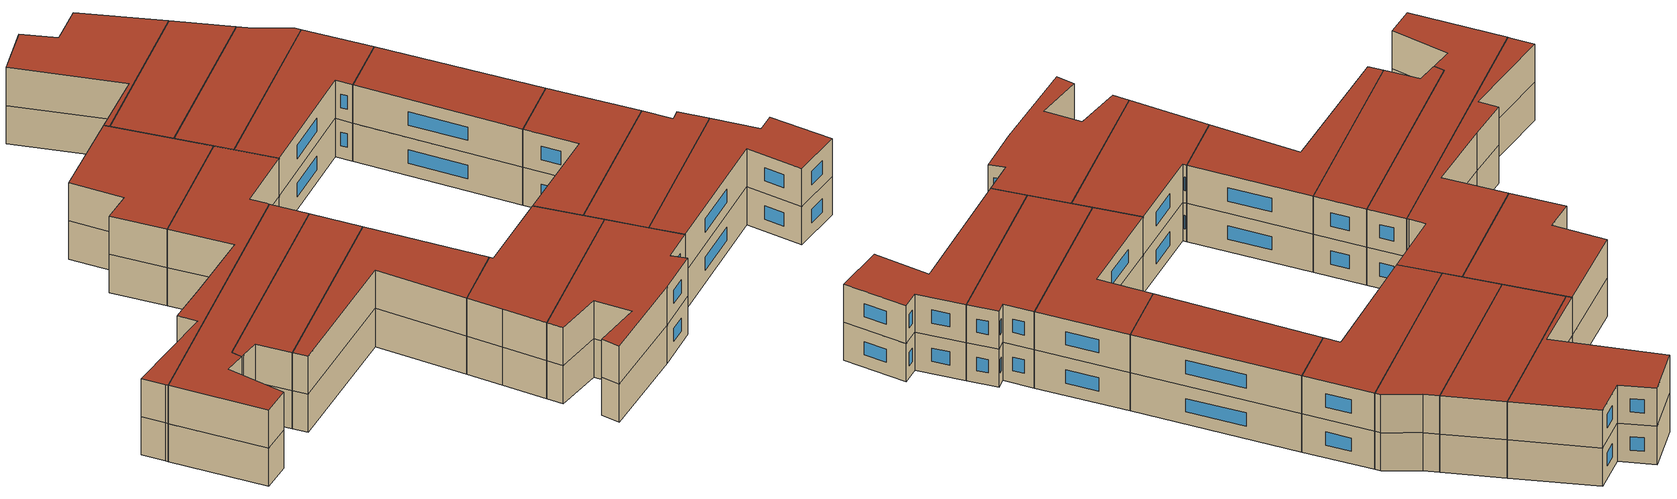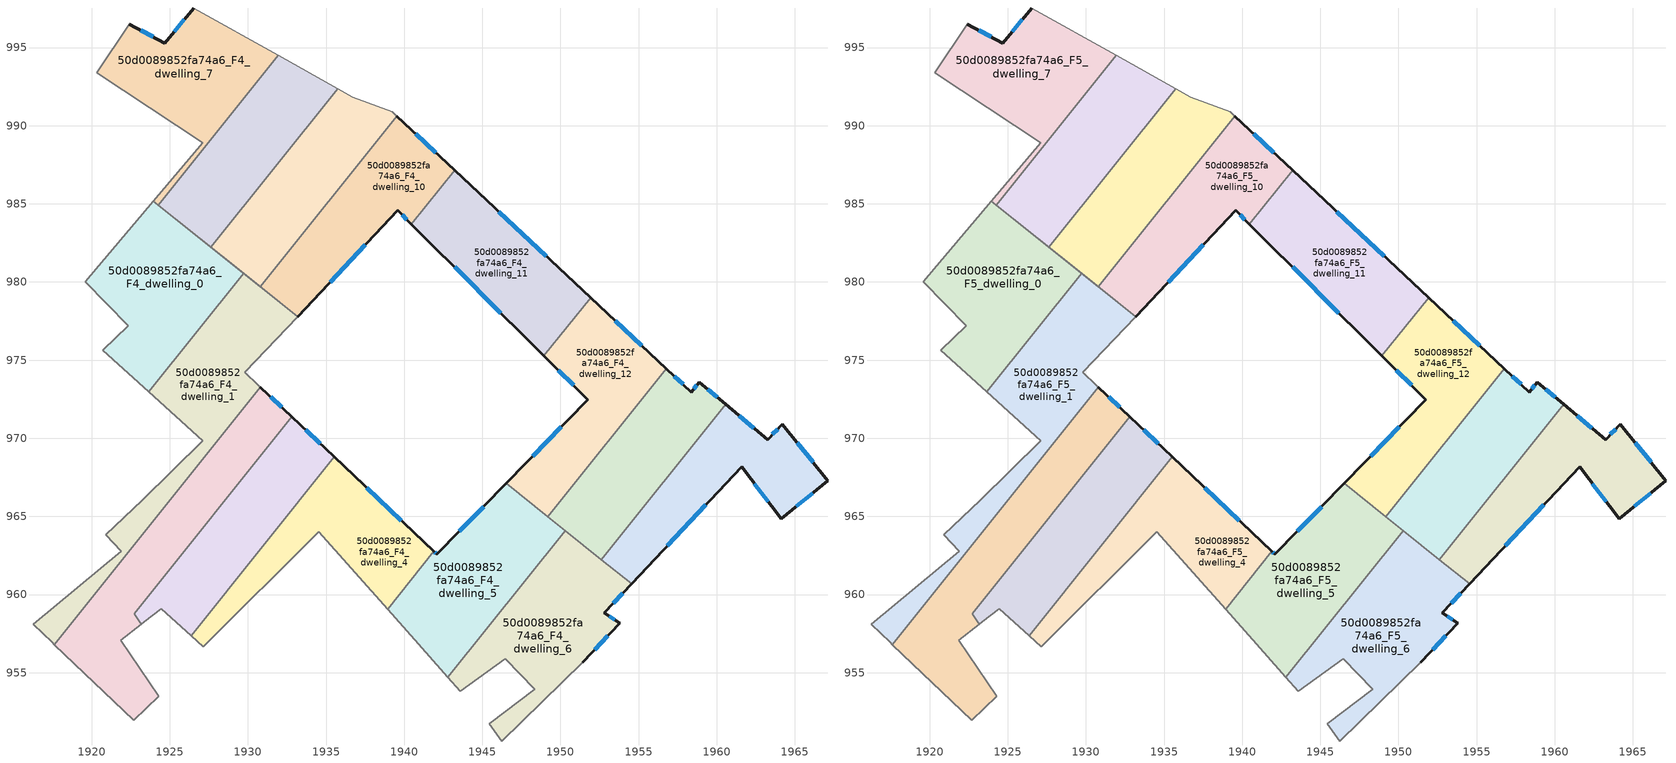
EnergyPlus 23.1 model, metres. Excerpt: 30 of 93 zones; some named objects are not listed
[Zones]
50d0089852fa74a6_F4_dwelling_0
 floor to 50d0089852fa74a6_F3_dwelling_0 (EU_floor_Construction): 1929.73,980.55 1923.66,972.96 1920.7,975.64 1922.35,977.21 1919.58,980.02 1923.95,985.17 z12
 wall adiabatic (EU_wall_Construction): 1929.73,980.55 1923.95,985.17 1919.58,980.02 1922.35,977.21 1920.7,975.64 1923.66,972.96 z12:15
 wall to 50d0089852fa74a6_F4_dwelling_1 (EU_wall_Construction): 1923.66,972.96 1929.73,980.55 z12:15
50d0089852fa74a6_F4_dwelling_1
 floor to 50d0089852fa74a6_F3_dwelling_1 (EU_floor_Construction): 1933.18,977.79 1929.81,974.21 1930.66,973.41 1930.8,973.27 1917.62,956.8 1917.48,956.94 1916.26,958.1 1921.9,962.78 1920.91,963.82 1923.25,966.02 1927.12,969.84 1923.66,972.96 1929.73,980.55 z12
 wall adiabatic (EU_wall_Construction): 1923.66,972.96 1927.12,969.84 1923.25,966.02 1920.91,963.82 1921.9,962.78 1916.26,958.1 1917.48,956.94 1917.62,956.8 / 1930.8,973.27 1930.66,973.41 1929.81,974.21 1933.18,977.79 1929.73,980.55 z12:15
 wall to 50d0089852fa74a6_F4_dwelling_2 (EU_wall_Construction): 1917.62,956.8 1930.8,973.27 z12:15
50d0089852fa74a6_F4_dwelling_10
 floor to 50d0089852fa74a6_F3_dwelling_10 (EU_floor_Construction): 1943.22,987.15 1940.46,983.7 1939.58,984.58 1933.18,977.79 1930.8,979.69 1939.53,990.61 z12
 wall outside (EU_wall_Construction): 1943.22,987.15 1939.53,990.61 / 1933.18,977.79 1939.58,984.58 1940.46,983.7 z12:15
 wall to 50d0089852fa74a6_F4_dwelling_9 (EU_wall_Construction): 1939.53,990.61 1930.8,979.69 z12:15
 wall to 50d0089852fa74a6_F4_dwelling_11 (EU_wall_Construction): 1940.46,983.7 1943.22,987.15 z12:15
 wall adiabatic (EU_wall_Construction): 1930.8,979.69 1933.18,977.79 z12:15
 window (EU_Window_Construction): 1942.02,988.27 1940.73,989.48 / 1939.87,984.29 1940.18,983.99 / 1935.26,980 1937.5,982.37 z12.98:14.02
50d0089852fa74a6_F4_dwelling_11
 floor to 50d0089852fa74a6_F3_dwelling_11 (EU_floor_Construction): 1951.92,979 1948.94,975.28 1940.46,983.7 1943.22,987.15 z12
 wall outside (EU_wall_Construction): 1940.46,983.7 1948.94,975.28 / 1951.92,979 1943.22,987.15 z12:15
 wall to 50d0089852fa74a6_F4_dwelling_12 (EU_wall_Construction): 1948.94,975.28 1951.92,979 z12:15
 window (EU_Window_Construction): 1943.22,980.96 1946.18,978.02 / 1949.09,981.65 1946.05,984.5 z12.98:14.02
50d0089852fa74a6_F4_dwelling_12
 floor to 50d0089852fa74a6_F3_dwelling_12 (EU_floor_Construction): 1956.77,974.46 1949.18,964.98 1946.52,967.11 1951.75,972.48 1948.94,975.28 1951.92,979 z12
 wall outside (EU_wall_Construction): 1956.77,974.46 1951.92,979 / 1948.94,975.28 1951.75,972.48 1946.52,967.11 z12:15
 wall to 50d0089852fa74a6_F4_dwelling_13 (EU_wall_Construction): 1949.18,964.98 1956.77,974.46 z12:15
 wall to 50d0089852fa74a6_F4_dwelling_5 (EU_wall_Construction): 1946.52,967.11 1949.18,964.98 z12:15
 window (EU_Window_Construction): 1955.19,975.94 1953.5,977.52 / 1950.05,970.73 1948.22,968.86 / 1949.85,974.37 1950.84,973.39 z12.98:14.02
50d0089852fa74a6_F4_dwelling_13
 floor to 50d0089852fa74a6_F3_dwelling_13 (EU_floor_Construction): 1958.87,973.6 1960.57,972.17 1952.62,962.23 1949.18,964.98 1956.77,974.46 1958.38,972.95 z12
 wall outside (EU_wall_Construction): 1960.57,972.17 1958.87,973.6 1958.38,972.95 1956.77,974.46 z12:15
 wall to 50d0089852fa74a6_F4_dwelling_14 (EU_wall_Construction): 1952.62,962.23 1960.57,972.17 z12:15
 wall to 50d0089852fa74a6_F4_dwelling_6 (EU_wall_Construction): 1950.3,964.08 1952.62,962.23 z12:15
 wall to 50d0089852fa74a6_F4_dwelling_5 (EU_wall_Construction): 1949.18,964.98 1950.31,964.08 z12:15
 window (EU_Window_Construction): 1958.71,973.39 1958.54,973.16 / 1960.02,972.64 1959.42,973.14 / 1957.86,973.44 1957.29,973.97 z12.98:14.02
50d0089852fa74a6_F4_dwelling_14
 floor to 50d0089852fa74a6_F3_dwelling_14 (EU_floor_Construction): 1964.2,970.91 1967.11,967.28 1964.13,964.85 1961.59,968.17 1954.55,960.69 1952.62,962.23 1960.57,972.17 1963.25,969.92 z12
 wall outside (EU_wall_Construction): 1954.55,960.69 1961.59,968.17 1964.13,964.85 1967.11,967.28 1964.2,970.91 1963.25,969.92 1960.57,972.17 z12:15
 wall to 50d0089852fa74a6_F4_dwelling_6 (EU_wall_Construction): 1952.62,962.23 1954.55,960.69 z12:15
 window (EU_Window_Construction): 1962.38,970.65 1961.44,971.44 / 1963.89,970.59 1963.56,970.24 / 1966.16,968.46 1965.15,969.73 / 1965.1,965.64 1966.14,966.49 / 1962.41,967.09 1963.3,965.93 / 1956.84,963.12 1959.3,965.74 z12.98:14.02
50d0089852fa74a6_F4_dwelling_2
 floor to 50d0089852fa74a6_F3_dwelling_2 (EU_floor_Construction): 1932.81,971.37 1922.73,958.77 1923.18,958.11 1921.87,957.09 1924.31,953.48 1922.7,951.95 1917.62,956.8 1930.8,973.27 z12
 wall outside (EU_wall_Construction): 1932.81,971.37 1930.8,973.27 z12:15
 wall adiabatic (EU_wall_Construction): 1917.62,956.8 1922.7,951.95 1924.31,953.48 1921.87,957.09 1923.18,958.11 z12:15
 wall to 50d0089852fa74a6_F4_dwelling_3 (EU_wall_Construction): 1923.18,958.11 1922.73,958.77 1932.81,971.37 z12:15
 window (EU_Window_Construction): 1932.16,971.99 1931.46,972.65 z12.98:14.02
50d0089852fa74a6_F4_dwelling_3
 floor to 50d0089852fa74a6_F3_dwelling_3 (EU_floor_Construction): 1935.52,968.8 1926.36,957.37 1924.45,959.09 1923.37,958.25 1923.18,958.11 1922.73,958.77 1932.81,971.37 z12
 wall outside (EU_wall_Construction): 1935.52,968.8 1932.81,971.37 z12:15
 wall adiabatic (EU_wall_Construction): 1923.18,958.11 1923.37,958.25 1924.45,959.09 1926.36,957.37 z12:15
 wall to 50d0089852fa74a6_F4_dwelling_4 (EU_wall_Construction): 1926.36,957.37 1935.52,968.8 z12:15
 window (EU_Window_Construction): 1934.64,969.64 1933.69,970.54 z12.98:14.02
50d0089852fa74a6_F4_dwelling_4
 floor to 50d0089852fa74a6_F3_dwelling_4 (EU_floor_Construction): 1941.9,962.76 1938.94,959.06 1934.55,964.01 1927.16,956.65 1926.36,957.37 1935.52,968.8 z12
 wall outside (EU_wall_Construction): 1941.9,962.76 1935.52,968.8 z12:15
 wall to 50d0089852fa74a6_F4_dwelling_5 (EU_wall_Construction): 1938.94,959.06 1941.9,962.76 z12:15
 wall adiabatic (EU_wall_Construction): 1926.36,957.37 1927.16,956.65 1934.55,964.01 1938.94,959.06 z12:15
 window (EU_Window_Construction): 1939.83,964.72 1937.59,966.84 z12.98:14.02
50d0089852fa74a6_F4_dwelling_5
 floor to 50d0089852fa74a6_F3_dwelling_5 (EU_floor_Construction): 1950.31,964.08 1942.8,954.71 1940.67,957.1 1938.94,959.06 1941.9,962.76 1942.1,962.57 1946.52,967.11 z12
 wall outside (EU_wall_Construction): 1946.52,967.11 1942.1,962.57 1941.9,962.76 z12:15
 wall to 50d0089852fa74a6_F4_dwelling_6 (EU_wall_Construction): 1942.8,954.71 1950.31,964.08 z12:15
 wall adiabatic (EU_wall_Construction): 1938.94,959.06 1940.67,957.1 1942.8,954.71 z12:15
 window (EU_Window_Construction): 1942.03,962.63 1941.97,962.7 / 1945.08,965.63 1943.54,964.05 z12.98:14.02
50d0089852fa74a6_F4_dwelling_6
 floor to 50d0089852fa74a6_F3_dwelling_6 (EU_floor_Construction): 1954.55,960.69 1952.81,958.84 1953.78,958.18 1951.42,955.66 1946.24,950.63 1945.44,951.74 1948.37,953.94 1946.46,955.9 1943.6,953.81 1942.8,954.71 1950.31,964.08 z12
 wall outside (EU_wall_Construction): 1951.42,955.66 1953.78,958.18 1952.81,958.84 1954.55,960.69 z12:15
 wall adiabatic (EU_wall_Construction): 1942.8,954.71 1943.6,953.81 1946.46,955.9 1948.37,953.94 1945.44,951.74 1946.24,950.63 1951.42,955.66 z12:15
 window (EU_Window_Construction): 1953.37,959.44 1953.98,960.09 / 1953.46,958.4 1953.13,958.63 / 1952.19,956.48 1953.01,957.36 z12.98:14.02
50d0089852fa74a6_F4_dwelling_7
 floor to 50d0089852fa74a6_F3_dwelling_7 (EU_floor_Construction): 1931.93,994.5 1924.26,984.92 1923.95,985.17 1927.11,988.91 1920.34,993.38 1922.41,996.5 1924.69,995.28 1926.53,997.53 z12
 wall outside (EU_wall_Construction): 1926.53,997.53 1924.69,995.28 1922.41,996.5 z12:15
 wall adiabatic (EU_wall_Construction): 1922.41,996.5 1920.34,993.38 1927.11,988.91 1923.95,985.17 1924.26,984.92 / 1931.93,994.5 1926.53,997.53 z12:15
 wall to 50d0089852fa74a6_F4_dwelling_8 (EU_wall_Construction): 1924.26,984.92 1931.93,994.5 z12:15
 window (EU_Window_Construction): 1923.95,995.68 1923.15,996.1 / 1925.93,996.8 1925.29,996.01 z12.98:14.02
50d0089852fa74a6_F4_dwelling_8
 floor to 50d0089852fa74a6_F3_dwelling_8 (EU_floor_Construction): 1935.75,992.36 1927.64,982.22 1924.26,984.92 1931.93,994.5 z12
 wall to 50d0089852fa74a6_F4_dwelling_9 (EU_wall_Construction): 1927.64,982.22 1935.75,992.36 z12:15
 wall adiabatic (EU_wall_Construction): 1924.26,984.92 1927.64,982.22 / 1935.75,992.36 1931.93,994.5 z12:15
50d0089852fa74a6_F4_dwelling_9
 floor to 50d0089852fa74a6_F3_dwelling_9 (EU_floor_Construction): 1939.23,990.89 1939.53,990.61 1930.8,979.69 1927.64,982.22 1935.75,992.36 1936.72,991.82 z12
 wall adiabatic (EU_wall_Construction): 1939.53,990.61 1939.23,990.89 1936.72,991.82 1935.75,992.36 / 1927.64,982.22 1930.8,979.69 z12:15
50d0089852fa74a6_F5_dwelling_0
 floor to 50d0089852fa74a6_F4_dwelling_0 (EU_floor_Construction): 1929.73,980.55 1923.66,972.96 1920.7,975.64 1922.35,977.21 1919.58,980.02 1923.95,985.17 z15
 wall adiabatic (EU_wall_Construction): 1929.73,980.55 1923.95,985.17 1919.58,980.02 1922.35,977.21 1920.7,975.64 1923.66,972.96 z15:18
 wall to 50d0089852fa74a6_F5_dwelling_1 (EU_wall_Construction): 1923.66,972.96 1929.73,980.55 z15:18
 roof outside (EU_roof_Construction): 1923.66,972.96 1929.73,980.55 1923.95,985.17 1919.58,980.02 1922.35,977.21 1920.7,975.64 z18
50d0089852fa74a6_F5_dwelling_1
 floor to 50d0089852fa74a6_F4_dwelling_1 (EU_floor_Construction): 1933.18,977.79 1929.81,974.21 1930.66,973.41 1930.8,973.27 1917.62,956.8 1917.48,956.94 1916.26,958.1 1921.9,962.78 1920.91,963.82 1923.25,966.02 1927.12,969.84 1923.66,972.96 1929.73,980.55 z15
 wall adiabatic (EU_wall_Construction): 1923.66,972.96 1927.12,969.84 1923.25,966.02 1920.91,963.82 1921.9,962.78 1916.26,958.1 1917.48,956.94 1917.62,956.8 / 1930.8,973.27 1930.66,973.41 1929.81,974.21 1933.18,977.79 1929.73,980.55 z15:18
 wall to 50d0089852fa74a6_F5_dwelling_2 (EU_wall_Construction): 1917.62,956.8 1930.8,973.27 z15:18
 roof outside (EU_roof_Construction): 1921.9,962.78 1916.26,958.1 1917.48,956.94 1917.62,956.8 1930.8,973.27 1930.66,973.41 1929.81,974.21 1933.18,977.79 1929.73,980.55 1923.66,972.96 1927.12,969.84 1923.25,966.02 1920.91,963.82 z18
50d0089852fa74a6_F5_dwelling_10
 floor to 50d0089852fa74a6_F4_dwelling_10 (EU_floor_Construction): 1943.22,987.15 1940.46,983.7 1939.58,984.58 1933.18,977.79 1930.8,979.69 1939.53,990.61 z15
 wall outside (EU_wall_Construction): 1943.22,987.15 1939.53,990.61 / 1933.18,977.79 1939.58,984.58 1940.46,983.7 z15:18
 wall to 50d0089852fa74a6_F5_dwelling_9 (EU_wall_Construction): 1939.53,990.61 1930.8,979.69 z15:18
 wall to 50d0089852fa74a6_F5_dwelling_11 (EU_wall_Construction): 1940.46,983.7 1943.22,987.15 z15:18
 wall adiabatic (EU_wall_Construction): 1930.8,979.69 1933.18,977.79 z15:18
 window (EU_Window_Construction): 1942.02,988.27 1940.73,989.48 / 1939.87,984.29 1940.18,983.99 / 1935.26,980 1937.5,982.37 z15.98:17.02
 roof outside (EU_roof_Construction): 1940.46,983.7 1943.22,987.15 1939.53,990.61 1930.8,979.69 1933.18,977.79 1939.58,984.58 z18
50d0089852fa74a6_F5_dwelling_11
 floor to 50d0089852fa74a6_F4_dwelling_11 (EU_floor_Construction): 1951.92,979 1948.94,975.28 1940.46,983.7 1943.22,987.15 z15
 wall outside (EU_wall_Construction): 1940.46,983.7 1948.94,975.28 / 1951.92,979 1943.22,987.15 z15:18
 wall to 50d0089852fa74a6_F5_dwelling_12 (EU_wall_Construction): 1948.94,975.28 1951.92,979 z15:18
 window (EU_Window_Construction): 1943.22,980.96 1946.18,978.02 / 1949.09,981.65 1946.05,984.5 z15.98:17.02
 roof outside (EU_roof_Construction): 1948.94,975.28 1951.92,979 1943.22,987.15 1940.46,983.7 z18
50d0089852fa74a6_F5_dwelling_12
 floor to 50d0089852fa74a6_F4_dwelling_12 (EU_floor_Construction): 1956.77,974.46 1949.18,964.98 1946.52,967.11 1951.75,972.48 1948.94,975.28 1951.92,979 z15
 wall outside (EU_wall_Construction): 1956.77,974.46 1951.92,979 / 1948.94,975.28 1951.75,972.48 1946.52,967.11 z15:18
 wall to 50d0089852fa74a6_F5_dwelling_13 (EU_wall_Construction): 1949.18,964.98 1956.77,974.46 z15:18
 wall to 50d0089852fa74a6_F5_dwelling_5 (EU_wall_Construction): 1946.52,967.11 1949.18,964.98 z15:18
 window (EU_Window_Construction): 1955.19,975.94 1953.5,977.52 / 1950.05,970.73 1948.22,968.86 / 1949.85,974.37 1950.84,973.39 z15.98:17.02
 roof outside (EU_roof_Construction): 1949.18,964.98 1956.77,974.46 1951.92,979 1948.94,975.28 1951.75,972.48 1946.52,967.11 z18
50d0089852fa74a6_F5_dwelling_13
 floor to 50d0089852fa74a6_F4_dwelling_13 (EU_floor_Construction): 1958.87,973.6 1960.57,972.17 1952.62,962.23 1949.18,964.98 1956.77,974.46 1958.38,972.95 z15
 wall outside (EU_wall_Construction): 1960.57,972.17 1958.87,973.6 1958.38,972.95 1956.77,974.46 z15:18
 wall to 50d0089852fa74a6_F5_dwelling_14 (EU_wall_Construction): 1952.62,962.23 1960.57,972.17 z15:18
 wall to 50d0089852fa74a6_F5_dwelling_6 (EU_wall_Construction): 1950.3,964.08 1952.62,962.23 z15:18
 wall to 50d0089852fa74a6_F5_dwelling_5 (EU_wall_Construction): 1949.18,964.98 1950.31,964.08 z15:18
 window (EU_Window_Construction): 1958.71,973.39 1958.54,973.16 / 1960.02,972.64 1959.42,973.14 / 1957.86,973.44 1957.29,973.97 z15.98:17.02
 roof outside (EU_roof_Construction): 1952.62,962.23 1960.57,972.17 1958.87,973.6 1958.38,972.95 1956.77,974.46 1949.18,964.98 z18
50d0089852fa74a6_F5_dwelling_14
 floor to 50d0089852fa74a6_F4_dwelling_14 (EU_floor_Construction): 1964.2,970.91 1967.11,967.28 1964.13,964.85 1961.59,968.17 1954.55,960.69 1952.62,962.23 1960.57,972.17 1963.25,969.92 z15
 wall outside (EU_wall_Construction): 1954.55,960.69 1961.59,968.17 1964.13,964.85 1967.11,967.28 1964.2,970.91 1963.25,969.92 1960.57,972.17 z15:18
 wall to 50d0089852fa74a6_F5_dwelling_6 (EU_wall_Construction): 1952.62,962.23 1954.55,960.69 z15:18
 window (EU_Window_Construction): 1962.38,970.65 1961.44,971.44 / 1963.89,970.59 1963.56,970.24 / 1966.16,968.46 1965.15,969.73 / 1965.1,965.64 1966.14,966.49 / 1962.41,967.09 1963.3,965.93 / 1956.84,963.12 1959.3,965.74 z15.98:17.02
 roof outside (EU_roof_Construction): 1964.13,964.85 1967.11,967.28 1964.2,970.91 1963.25,969.92 1960.57,972.17 1952.62,962.23 1954.55,960.69 1961.59,968.17 z18
50d0089852fa74a6_F5_dwelling_2
 floor to 50d0089852fa74a6_F4_dwelling_2 (EU_floor_Construction): 1932.81,971.37 1922.73,958.77 1923.18,958.11 1921.87,957.09 1924.31,953.48 1922.7,951.95 1917.62,956.8 1930.8,973.27 z15
 wall outside (EU_wall_Construction): 1932.81,971.37 1930.8,973.27 z15:18
 wall adiabatic (EU_wall_Construction): 1917.62,956.8 1922.7,951.95 1924.31,953.48 1921.87,957.09 1923.18,958.11 z15:18
 wall to 50d0089852fa74a6_F5_dwelling_3 (EU_wall_Construction): 1923.18,958.11 1922.73,958.77 1932.81,971.37 z15:18
 window (EU_Window_Construction): 1932.16,971.99 1931.46,972.65 z15.98:17.02
 roof outside (EU_roof_Construction): 1924.31,953.48 1921.87,957.09 1923.18,958.11 1922.73,958.77 1932.81,971.37 1930.8,973.27 1917.62,956.8 1922.7,951.95 z18
50d0089852fa74a6_F5_dwelling_3
 floor to 50d0089852fa74a6_F4_dwelling_3 (EU_floor_Construction): 1935.52,968.8 1926.36,957.37 1924.45,959.09 1923.37,958.25 1923.18,958.11 1922.73,958.77 1932.81,971.37 z15
 wall outside (EU_wall_Construction): 1935.52,968.8 1932.81,971.37 z15:18
 wall adiabatic (EU_wall_Construction): 1923.18,958.11 1923.37,958.25 1924.45,959.09 1926.36,957.37 z15:18
 wall to 50d0089852fa74a6_F5_dwelling_4 (EU_wall_Construction): 1926.36,957.37 1935.52,968.8 z15:18
 window (EU_Window_Construction): 1934.64,969.64 1933.69,970.54 z15.98:17.02
 roof outside (EU_roof_Construction): 1926.36,957.37 1935.52,968.8 1932.81,971.37 1922.73,958.77 1923.18,958.11 1923.37,958.25 1924.45,959.09 z18
50d0089852fa74a6_F5_dwelling_4
 floor to 50d0089852fa74a6_F4_dwelling_4 (EU_floor_Construction): 1941.9,962.76 1938.94,959.06 1934.55,964.01 1927.16,956.65 1926.36,957.37 1935.52,968.8 z15
 wall outside (EU_wall_Construction): 1941.9,962.76 1935.52,968.8 z15:18
 wall to 50d0089852fa74a6_F5_dwelling_5 (EU_wall_Construction): 1938.94,959.06 1941.9,962.76 z15:18
 wall adiabatic (EU_wall_Construction): 1926.36,957.37 1927.16,956.65 1934.55,964.01 1938.94,959.06 z15:18
 window (EU_Window_Construction): 1939.83,964.72 1937.59,966.84 z15.98:17.02
 roof outside (EU_roof_Construction): 1938.94,959.06 1941.9,962.76 1935.52,968.8 1926.36,957.37 1927.16,956.65 1934.55,964.01 z18
50d0089852fa74a6_F5_dwelling_5
 floor to 50d0089852fa74a6_F4_dwelling_5 (EU_floor_Construction): 1950.31,964.08 1942.8,954.71 1940.67,957.1 1938.94,959.06 1941.9,962.76 1942.1,962.57 1946.52,967.11 z15
 wall outside (EU_wall_Construction): 1946.52,967.11 1942.1,962.57 1941.9,962.76 z15:18
 wall to 50d0089852fa74a6_F5_dwelling_6 (EU_wall_Construction): 1942.8,954.71 1950.31,964.08 z15:18
 wall adiabatic (EU_wall_Construction): 1938.94,959.06 1940.67,957.1 1942.8,954.71 z15:18
 window (EU_Window_Construction): 1942.03,962.63 1941.97,962.7 / 1945.08,965.63 1943.54,964.05 z15.98:17.02
 roof outside (EU_roof_Construction): 1942.8,954.71 1950.31,964.08 1946.52,967.11 1942.1,962.57 1941.9,962.76 1938.94,959.06 1940.67,957.1 z18
50d0089852fa74a6_F5_dwelling_6
 floor to 50d0089852fa74a6_F4_dwelling_6 (EU_floor_Construction): 1954.55,960.69 1952.81,958.84 1953.78,958.18 1951.42,955.66 1946.24,950.63 1945.44,951.74 1948.37,953.94 1946.46,955.9 1943.6,953.81 1942.8,954.71 1950.31,964.08 z15
 wall outside (EU_wall_Construction): 1951.42,955.66 1953.78,958.18 1952.81,958.84 1954.55,960.69 z15:18
 wall adiabatic (EU_wall_Construction): 1942.8,954.71 1943.6,953.81 1946.46,955.9 1948.37,953.94 1945.44,951.74 1946.24,950.63 1951.42,955.66 z15:18
 window (EU_Window_Construction): 1953.37,959.44 1953.98,960.09 / 1953.46,958.4 1953.13,958.63 / 1952.19,956.48 1953.01,957.36 z15.98:17.02
 roof outside (EU_roof_Construction): 1951.42,955.66 1953.78,958.18 1952.81,958.84 1954.55,960.69 1950.31,964.08 1942.8,954.71 1943.6,953.81 1946.46,955.9 1948.37,953.94 1945.44,951.74 1946.24,950.63 z18
50d0089852fa74a6_F5_dwelling_7
 floor to 50d0089852fa74a6_F4_dwelling_7 (EU_floor_Construction): 1931.93,994.5 1924.26,984.92 1923.95,985.17 1927.11,988.91 1920.34,993.38 1922.41,996.5 1924.69,995.28 1926.53,997.53 z15
 wall outside (EU_wall_Construction): 1926.53,997.53 1924.69,995.28 1922.41,996.5 z15:18
 wall adiabatic (EU_wall_Construction): 1922.41,996.5 1920.34,993.38 1927.11,988.91 1923.95,985.17 1924.26,984.92 / 1931.93,994.5 1926.53,997.53 z15:18
 wall to 50d0089852fa74a6_F5_dwelling_8 (EU_wall_Construction): 1924.26,984.92 1931.93,994.5 z15:18
 window (EU_Window_Construction): 1923.95,995.68 1923.15,996.1 / 1925.93,996.8 1925.29,996.01 z15.98:17.02
 roof outside (EU_roof_Construction): 1927.11,988.91 1923.95,985.17 1924.26,984.92 1931.93,994.5 1926.53,997.53 1924.69,995.28 1922.41,996.5 1920.34,993.38 z18
50d0089852fa74a6_F5_dwelling_8
 floor to 50d0089852fa74a6_F4_dwelling_8 (EU_floor_Construction): 1935.75,992.36 1927.64,982.22 1924.26,984.92 1931.93,994.5 z15
 wall to 50d0089852fa74a6_F5_dwelling_9 (EU_wall_Construction): 1927.64,982.22 1935.75,992.36 z15:18
 wall adiabatic (EU_wall_Construction): 1924.26,984.92 1927.64,982.22 / 1935.75,992.36 1931.93,994.5 z15:18
 roof outside (EU_roof_Construction): 1927.64,982.22 1935.75,992.36 1931.93,994.5 1924.26,984.92 z18
50d0089852fa74a6_F5_dwelling_9
 floor to 50d0089852fa74a6_F4_dwelling_9 (EU_floor_Construction): 1939.23,990.89 1939.53,990.61 1930.8,979.69 1927.64,982.22 1935.75,992.36 1936.72,991.82 z15
 wall adiabatic (EU_wall_Construction): 1939.53,990.61 1939.23,990.89 1936.72,991.82 1935.75,992.36 / 1927.64,982.22 1930.8,979.69 z15:18
 roof outside (EU_roof_Construction): 1930.8,979.69 1939.53,990.61 1939.23,990.89 1936.72,991.82 1935.75,992.36 1927.64,982.22 z18
[Building]
EU S2 Campaign: North Axis=0; Terrain=City; Solar Distribution=FullExterior
[Site:Location]
Bologna: Latitude=44.5; Longitude=11.25; Time Zone=1; Elevation=37
[SizingPeriod:WeatherFileDays]
AnnualSizingPeriod: Begin Month=1; Begin Day of Month=1; End Month=12; End Day of Month=31; Day of Week for Start Day=Monday; Use Weather File Daylight Saving Period=No; Use Weather File Rain and Snow Indicators=No
[MATERIAL]
EU_InternalMass_Material: Roughness=MediumRough; Thickness=0.1; Conductivity=1; Density=1800; Specific Heat=900; Thermal Absorptance=0.9; Solar Absorptance=0.7; Visible Absorptance=0.7
[MATERIAL:NOMASS] Roughness=MediumRough; Thermal Absorptance=0.9; Solar Absorptance=0.7; Visible Absorptance=0.7
Name | Thermal Resistance
EU_wall_NoMass | 0.905828
EU_roof_NoMass | 0.37593
EU_floor_NoMass | 0.67114
[WINDOWMATERIAL:SIMPLEGLAZINGSYSTEM]
EU_Window_SimpleGlazing: UFactor=4.52486; Solar Heat Gain Coefficient=0.85; Visible Transmittance=0.85
[CONSTRUCTION]
EU_wall_Construction: EU_wall_NoMass
EU_roof_Construction: EU_roof_NoMass
EU_floor_Construction: EU_floor_NoMass
EU_Window_Construction: EU_Window_SimpleGlazing
EU_InternalMass_Construction: EU_InternalMass_Material
[ZONE] Type=1; Multiplier=1; Ceiling Height=autocalculate; Floor Area=autocalculate; Part of Total Floor Area=Yes
Name | Volume
50d0089852fa74a6_F4_dwelling_0; 50d0089852fa74a6_F5_dwelling_0 | 187.192
50d0089852fa74a6_F4_dwelling_1; 50d0089852fa74a6_F5_dwelling_1 | 199.844
50d0089852fa74a6_F4_dwelling_10; 50d0089852fa74a6_F5_dwelling_10 | 163.772
50d0089852fa74a6_F4_dwelling_11; 50d0089852fa74a6_F5_dwelling_11 | 163.786
50d0089852fa74a6_F4_dwelling_12; 50d0089852fa74a6_F5_dwelling_12 | 163.775
50d0089852fa74a6_F4_dwelling_13; 50d0089852fa74a6_F5_dwelling_13 | 163.787
50d0089852fa74a6_F4_dwelling_14; 50d0089852fa74a6_F5_dwelling_14 | 163.774
50d0089852fa74a6_F4_dwelling_2; 50d0089852fa74a6_F5_dwelling_2 | 213.652
50d0089852fa74a6_F4_dwelling_3; 50d0089852fa74a6_F5_dwelling_3 | 168.114
50d0089852fa74a6_F4_dwelling_4; 50d0089852fa74a6_F5_dwelling_4 | 167.033
50d0089852fa74a6_F4_dwelling_5; 50d0089852fa74a6_F5_dwelling_5 | 187.198
50d0089852fa74a6_F4_dwelling_6; 50d0089852fa74a6_F5_dwelling_6 | 187.129
50d0089852fa74a6_F4_dwelling_7; 50d0089852fa74a6_F5_dwelling_7 | 163.799
50d0089852fa74a6_F4_dwelling_8; 50d0089852fa74a6_F5_dwelling_8 | 163.751
50d0089852fa74a6_F4_dwelling_9; 50d0089852fa74a6_F5_dwelling_9 | 163.783
[INTERNALMASS] Construction=EU_InternalMass_Construction
Name | Zone or ZoneList | Surface Area
50d0089852fa74a6_F4_dwelling_0_EU_InternalMass | 50d0089852fa74a6_F4_dwelling_0 | 62.389
50d0089852fa74a6_F4_dwelling_1_EU_InternalMass | 50d0089852fa74a6_F4_dwelling_1 | 66.6082
50d0089852fa74a6_F4_dwelling_2_EU_InternalMass | 50d0089852fa74a6_F4_dwelling_2 | 71.2212
50d0089852fa74a6_F4_dwelling_3_EU_InternalMass | 50d0089852fa74a6_F4_dwelling_3 | 56.0347
50d0089852fa74a6_F4_dwelling_4_EU_InternalMass | 50d0089852fa74a6_F4_dwelling_4 | 55.6842
50d0089852fa74a6_F4_dwelling_5_EU_InternalMass | 50d0089852fa74a6_F4_dwelling_5 | 62.3958
50d0089852fa74a6_F4_dwelling_6_EU_InternalMass | 50d0089852fa74a6_F4_dwelling_6 | 62.3866
50d0089852fa74a6_F4_dwelling_7_EU_InternalMass | 50d0089852fa74a6_F4_dwelling_7 | 54.5908
50d0089852fa74a6_F4_dwelling_8_EU_InternalMass | 50d0089852fa74a6_F4_dwelling_8 | 54.5937
50d0089852fa74a6_F4_dwelling_9_EU_InternalMass | 50d0089852fa74a6_F4_dwelling_9 | 54.5885
50d0089852fa74a6_F4_dwelling_10_EU_InternalMass | 50d0089852fa74a6_F4_dwelling_10 | 54.5887
50d0089852fa74a6_F4_dwelling_11_EU_InternalMass | 50d0089852fa74a6_F4_dwelling_11 | 54.5876
50d0089852fa74a6_F4_dwelling_12_EU_InternalMass | 50d0089852fa74a6_F4_dwelling_12 | 54.5953
50d0089852fa74a6_F4_dwelling_13_EU_InternalMass | 50d0089852fa74a6_F4_dwelling_13 | 54.5854
50d0089852fa74a6_F4_dwelling_14_EU_InternalMass | 50d0089852fa74a6_F4_dwelling_14 | 54.5949
50d0089852fa74a6_F5_dwelling_0_EU_InternalMass | 50d0089852fa74a6_F5_dwelling_0 | 62.389
50d0089852fa74a6_F5_dwelling_1_EU_InternalMass | 50d0089852fa74a6_F5_dwelling_1 | 66.6082
50d0089852fa74a6_F5_dwelling_2_EU_InternalMass | 50d0089852fa74a6_F5_dwelling_2 | 71.2212
50d0089852fa74a6_F5_dwelling_3_EU_InternalMass | 50d0089852fa74a6_F5_dwelling_3 | 56.0347
50d0089852fa74a6_F5_dwelling_4_EU_InternalMass | 50d0089852fa74a6_F5_dwelling_4 | 55.6842
50d0089852fa74a6_F5_dwelling_5_EU_InternalMass | 50d0089852fa74a6_F5_dwelling_5 | 62.3958
50d0089852fa74a6_F5_dwelling_6_EU_InternalMass | 50d0089852fa74a6_F5_dwelling_6 | 62.3866
50d0089852fa74a6_F5_dwelling_7_EU_InternalMass | 50d0089852fa74a6_F5_dwelling_7 | 54.5908
50d0089852fa74a6_F5_dwelling_8_EU_InternalMass | 50d0089852fa74a6_F5_dwelling_8 | 54.5937
50d0089852fa74a6_F5_dwelling_9_EU_InternalMass | 50d0089852fa74a6_F5_dwelling_9 | 54.5885
50d0089852fa74a6_F5_dwelling_10_EU_InternalMass | 50d0089852fa74a6_F5_dwelling_10 | 54.5887
50d0089852fa74a6_F5_dwelling_11_EU_InternalMass | 50d0089852fa74a6_F5_dwelling_11 | 54.5876
50d0089852fa74a6_F5_dwelling_12_EU_InternalMass | 50d0089852fa74a6_F5_dwelling_12 | 54.5953
50d0089852fa74a6_F5_dwelling_13_EU_InternalMass | 50d0089852fa74a6_F5_dwelling_13 | 54.5854
50d0089852fa74a6_F5_dwelling_14_EU_InternalMass | 50d0089852fa74a6_F5_dwelling_14 | 54.5949
[OTHEREQUIPMENT] Fuel Type=Electricity; Design Level Calculation Method=Watts/Area; Power per Zone Floor Area=1; Fraction Latent=0; Fraction Radiant=0; Fraction Lost=0; Carbon Dioxide Generation Rate=0; EndUse Subcategory=EU_Step8_InternalGains
Name | Zone or ZoneList or Space or SpaceList | Schedule
EU_Step8_InternalGain_50d0089852fa74a6_F4_dwelling_0_f000 | 50d0089852fa74a6_F4_dwelling_0 | EU_Step8_GainSchedule_50d0089852fa74a6_F4_dwelling_0_f000
EU_Step8_InternalGain_50d0089852fa74a6_F4_dwelling_1_f000 | 50d0089852fa74a6_F4_dwelling_1 | EU_Step8_GainSchedule_50d0089852fa74a6_F4_dwelling_1_f000
EU_Step8_InternalGain_50d0089852fa74a6_F4_dwelling_2_f000 | 50d0089852fa74a6_F4_dwelling_2 | EU_Step8_GainSchedule_50d0089852fa74a6_F4_dwelling_2_f000
EU_Step8_InternalGain_50d0089852fa74a6_F4_dwelling_3_f000 | 50d0089852fa74a6_F4_dwelling_3 | EU_Step8_GainSchedule_50d0089852fa74a6_F4_dwelling_3_f000
EU_Step8_InternalGain_50d0089852fa74a6_F4_dwelling_4_f000 | 50d0089852fa74a6_F4_dwelling_4 | EU_Step8_GainSchedule_50d0089852fa74a6_F4_dwelling_4_f000
EU_Step8_InternalGain_50d0089852fa74a6_F4_dwelling_5_f000 | 50d0089852fa74a6_F4_dwelling_5 | EU_Step8_GainSchedule_50d0089852fa74a6_F4_dwelling_5_f000
EU_Step8_InternalGain_50d0089852fa74a6_F4_dwelling_6_f000 | 50d0089852fa74a6_F4_dwelling_6 | EU_Step8_GainSchedule_50d0089852fa74a6_F4_dwelling_6_f000
EU_Step8_InternalGain_50d0089852fa74a6_F4_dwelling_7_f000 | 50d0089852fa74a6_F4_dwelling_7 | EU_Step8_GainSchedule_50d0089852fa74a6_F4_dwelling_7_f000
EU_Step8_InternalGain_50d0089852fa74a6_F4_dwelling_8_f000 | 50d0089852fa74a6_F4_dwelling_8 | EU_Step8_GainSchedule_50d0089852fa74a6_F4_dwelling_8_f000
EU_Step8_InternalGain_50d0089852fa74a6_F4_dwelling_9_f000 | 50d0089852fa74a6_F4_dwelling_9 | EU_Step8_GainSchedule_50d0089852fa74a6_F4_dwelling_9_f000
EU_Step8_InternalGain_50d0089852fa74a6_F4_dwelling_10_f000 | 50d0089852fa74a6_F4_dwelling_10 | EU_Step8_GainSchedule_50d0089852fa74a6_F4_dwelling_10_f000
EU_Step8_InternalGain_50d0089852fa74a6_F4_dwelling_11_f000 | 50d0089852fa74a6_F4_dwelling_11 | EU_Step8_GainSchedule_50d0089852fa74a6_F4_dwelling_11_f000
EU_Step8_InternalGain_50d0089852fa74a6_F4_dwelling_12_f000 | 50d0089852fa74a6_F4_dwelling_12 | EU_Step8_GainSchedule_50d0089852fa74a6_F4_dwelling_12_f000
EU_Step8_InternalGain_50d0089852fa74a6_F4_dwelling_13_f000 | 50d0089852fa74a6_F4_dwelling_13 | EU_Step8_GainSchedule_50d0089852fa74a6_F4_dwelling_13_f000
EU_Step8_InternalGain_50d0089852fa74a6_F4_dwelling_14_f000 | 50d0089852fa74a6_F4_dwelling_14 | EU_Step8_GainSchedule_50d0089852fa74a6_F4_dwelling_14_f000
EU_Step8_InternalGain_50d0089852fa74a6_F5_dwelling_0_f000 | 50d0089852fa74a6_F5_dwelling_0 | EU_Step8_GainSchedule_50d0089852fa74a6_F5_dwelling_0_f000
EU_Step8_InternalGain_50d0089852fa74a6_F5_dwelling_1_f000 | 50d0089852fa74a6_F5_dwelling_1 | EU_Step8_GainSchedule_50d0089852fa74a6_F5_dwelling_1_f000
EU_Step8_InternalGain_50d0089852fa74a6_F5_dwelling_2_f000 | 50d0089852fa74a6_F5_dwelling_2 | EU_Step8_GainSchedule_50d0089852fa74a6_F5_dwelling_2_f000
EU_Step8_InternalGain_50d0089852fa74a6_F5_dwelling_3_f000 | 50d0089852fa74a6_F5_dwelling_3 | EU_Step8_GainSchedule_50d0089852fa74a6_F5_dwelling_3_f000
EU_Step8_InternalGain_50d0089852fa74a6_F5_dwelling_4_f000 | 50d0089852fa74a6_F5_dwelling_4 | EU_Step8_GainSchedule_50d0089852fa74a6_F5_dwelling_4_f000
EU_Step8_InternalGain_50d0089852fa74a6_F5_dwelling_5_f000 | 50d0089852fa74a6_F5_dwelling_5 | EU_Step8_GainSchedule_50d0089852fa74a6_F5_dwelling_5_f000
EU_Step8_InternalGain_50d0089852fa74a6_F5_dwelling_6_f000 | 50d0089852fa74a6_F5_dwelling_6 | EU_Step8_GainSchedule_50d0089852fa74a6_F5_dwelling_6_f000
EU_Step8_InternalGain_50d0089852fa74a6_F5_dwelling_7_f000 | 50d0089852fa74a6_F5_dwelling_7 | EU_Step8_GainSchedule_50d0089852fa74a6_F5_dwelling_7_f000
EU_Step8_InternalGain_50d0089852fa74a6_F5_dwelling_8_f000 | 50d0089852fa74a6_F5_dwelling_8 | EU_Step8_GainSchedule_50d0089852fa74a6_F5_dwelling_8_f000
EU_Step8_InternalGain_50d0089852fa74a6_F5_dwelling_9_f000 | 50d0089852fa74a6_F5_dwelling_9 | EU_Step8_GainSchedule_50d0089852fa74a6_F5_dwelling_9_f000
EU_Step8_InternalGain_50d0089852fa74a6_F5_dwelling_10_f000 | 50d0089852fa74a6_F5_dwelling_10 | EU_Step8_GainSchedule_50d0089852fa74a6_F5_dwelling_10_f000
EU_Step8_InternalGain_50d0089852fa74a6_F5_dwelling_11_f000 | 50d0089852fa74a6_F5_dwelling_11 | EU_Step8_GainSchedule_50d0089852fa74a6_F5_dwelling_11_f000
EU_Step8_InternalGain_50d0089852fa74a6_F5_dwelling_12_f000 | 50d0089852fa74a6_F5_dwelling_12 | EU_Step8_GainSchedule_50d0089852fa74a6_F5_dwelling_12_f000
EU_Step8_InternalGain_50d0089852fa74a6_F5_dwelling_13_f000 | 50d0089852fa74a6_F5_dwelling_13 | EU_Step8_GainSchedule_50d0089852fa74a6_F5_dwelling_13_f000
EU_Step8_InternalGain_50d0089852fa74a6_F5_dwelling_14_f000 | 50d0089852fa74a6_F5_dwelling_14 | EU_Step8_GainSchedule_50d0089852fa74a6_F5_dwelling_14_f000
[ZONEVENTILATION:DESIGNFLOWRATE] Schedule=EU_AlwaysOn; Design Flow Rate Calculation Method=AirChanges/Hour; Air Changes per Hour=0.73129; Ventilation Type=Natural; Fan Pressure Rise=0; Fan Total Efficiency=1; Constant Term Coefficient=1; Temperature Term Coefficient=0; Velocity Term Coefficient=0; Velocity Squared Term Coefficient=0; Minimum Indoor Temperature=-100; Maximum Indoor Temperature=100; Delta Temperature=-100; Minimum Outdoor Temperature=-100; Maximum Outdoor Temperature=100; Maximum Wind Speed=40
Name | Zone or ZoneList or Space or SpaceList
EU_ConstantAir_50d0089852fa74a6_F4_dwelling_0 | 50d0089852fa74a6_F4_dwelling_0
EU_ConstantAir_50d0089852fa74a6_F4_dwelling_1 | 50d0089852fa74a6_F4_dwelling_1
EU_ConstantAir_50d0089852fa74a6_F4_dwelling_2 | 50d0089852fa74a6_F4_dwelling_2
EU_ConstantAir_50d0089852fa74a6_F4_dwelling_3 | 50d0089852fa74a6_F4_dwelling_3
EU_ConstantAir_50d0089852fa74a6_F4_dwelling_4 | 50d0089852fa74a6_F4_dwelling_4
EU_ConstantAir_50d0089852fa74a6_F4_dwelling_5 | 50d0089852fa74a6_F4_dwelling_5
EU_ConstantAir_50d0089852fa74a6_F4_dwelling_6 | 50d0089852fa74a6_F4_dwelling_6
EU_ConstantAir_50d0089852fa74a6_F4_dwelling_7 | 50d0089852fa74a6_F4_dwelling_7
EU_ConstantAir_50d0089852fa74a6_F4_dwelling_8 | 50d0089852fa74a6_F4_dwelling_8
EU_ConstantAir_50d0089852fa74a6_F4_dwelling_9 | 50d0089852fa74a6_F4_dwelling_9
EU_ConstantAir_50d0089852fa74a6_F4_dwelling_10 | 50d0089852fa74a6_F4_dwelling_10
EU_ConstantAir_50d0089852fa74a6_F4_dwelling_11 | 50d0089852fa74a6_F4_dwelling_11
EU_ConstantAir_50d0089852fa74a6_F4_dwelling_12 | 50d0089852fa74a6_F4_dwelling_12
EU_ConstantAir_50d0089852fa74a6_F4_dwelling_13 | 50d0089852fa74a6_F4_dwelling_13
EU_ConstantAir_50d0089852fa74a6_F4_dwelling_14 | 50d0089852fa74a6_F4_dwelling_14
EU_ConstantAir_50d0089852fa74a6_F5_dwelling_0 | 50d0089852fa74a6_F5_dwelling_0
EU_ConstantAir_50d0089852fa74a6_F5_dwelling_1 | 50d0089852fa74a6_F5_dwelling_1
EU_ConstantAir_50d0089852fa74a6_F5_dwelling_2 | 50d0089852fa74a6_F5_dwelling_2
EU_ConstantAir_50d0089852fa74a6_F5_dwelling_3 | 50d0089852fa74a6_F5_dwelling_3
EU_ConstantAir_50d0089852fa74a6_F5_dwelling_4 | 50d0089852fa74a6_F5_dwelling_4
EU_ConstantAir_50d0089852fa74a6_F5_dwelling_5 | 50d0089852fa74a6_F5_dwelling_5
EU_ConstantAir_50d0089852fa74a6_F5_dwelling_6 | 50d0089852fa74a6_F5_dwelling_6
EU_ConstantAir_50d0089852fa74a6_F5_dwelling_7 | 50d0089852fa74a6_F5_dwelling_7
EU_ConstantAir_50d0089852fa74a6_F5_dwelling_8 | 50d0089852fa74a6_F5_dwelling_8
EU_ConstantAir_50d0089852fa74a6_F5_dwelling_9 | 50d0089852fa74a6_F5_dwelling_9
EU_ConstantAir_50d0089852fa74a6_F5_dwelling_10 | 50d0089852fa74a6_F5_dwelling_10
EU_ConstantAir_50d0089852fa74a6_F5_dwelling_11 | 50d0089852fa74a6_F5_dwelling_11
EU_ConstantAir_50d0089852fa74a6_F5_dwelling_12 | 50d0089852fa74a6_F5_dwelling_12
EU_ConstantAir_50d0089852fa74a6_F5_dwelling_13 | 50d0089852fa74a6_F5_dwelling_13
EU_ConstantAir_50d0089852fa74a6_F5_dwelling_14 | 50d0089852fa74a6_F5_dwelling_14
[HVACTEMPLATE:THERMOSTAT] Constant Heating Setpoint=20; Constant Cooling Setpoint=50
EU_HeatOnly_50d0089852fa74a6_F0_dwelling_0; EU_HeatOnly_50d0089852fa74a6_F0_dwelling_1; EU_HeatOnly_50d0089852fa74a6_F0_dwelling_2; EU_HeatOnly_50d0089852fa74a6_F0_dwelling_3; EU_HeatOnly_50d0089852fa74a6_F0_dwelling_4; EU_HeatOnly_50d0089852fa74a6_F0_dwelling_5; EU_HeatOnly_50d0089852fa74a6_F0_dwelling_6; EU_HeatOnly_50d0089852fa74a6_F0_dwelling_7; EU_HeatOnly_50d0089852fa74a6_F0_dwelling_8; EU_HeatOnly_50d0089852fa74a6_F0_dwelling_9; EU_HeatOnly_50d0089852fa74a6_F0_dwelling_10; EU_HeatOnly_50d0089852fa74a6_F0_dwelling_11; EU_HeatOnly_50d0089852fa74a6_F0_dwelling_12; EU_HeatOnly_50d0089852fa74a6_F0_dwelling_13; EU_HeatOnly_50d0089852fa74a6_F0_dwelling_14; EU_HeatOnly_50d0089852fa74a6_F0_dwelling_15; EU_HeatOnly_50d0089852fa74a6_F1_dwelling_0; EU_HeatOnly_50d0089852fa74a6_F1_dwelling_1; EU_HeatOnly_50d0089852fa74a6_F1_dwelling_2; EU_HeatOnly_50d0089852fa74a6_F1_dwelling_3; EU_HeatOnly_50d0089852fa74a6_F1_dwelling_4; EU_HeatOnly_50d0089852fa74a6_F1_dwelling_5; EU_HeatOnly_50d0089852fa74a6_F1_dwelling_6; EU_HeatOnly_50d0089852fa74a6_F1_dwelling_7; EU_HeatOnly_50d0089852fa74a6_F1_dwelling_8; EU_HeatOnly_50d0089852fa74a6_F1_dwelling_9; EU_HeatOnly_50d0089852fa74a6_F1_dwelling_10; EU_HeatOnly_50d0089852fa74a6_F1_dwelling_11; EU_HeatOnly_50d0089852fa74a6_F1_dwelling_12; EU_HeatOnly_50d0089852fa74a6_F1_dwelling_13; EU_HeatOnly_50d0089852fa74a6_F1_dwelling_14; EU_HeatOnly_50d0089852fa74a6_F1_dwelling_15; EU_HeatOnly_50d0089852fa74a6_F2_dwelling_0; EU_HeatOnly_50d0089852fa74a6_F2_dwelling_1; EU_HeatOnly_50d0089852fa74a6_F2_dwelling_2; EU_HeatOnly_50d0089852fa74a6_F2_dwelling_3; EU_HeatOnly_50d0089852fa74a6_F2_dwelling_4; EU_HeatOnly_50d0089852fa74a6_F2_dwelling_5; EU_HeatOnly_50d0089852fa74a6_F2_dwelling_6; EU_HeatOnly_50d0089852fa74a6_F2_dwelling_7; EU_HeatOnly_50d0089852fa74a6_F2_dwelling_8; EU_HeatOnly_50d0089852fa74a6_F2_dwelling_9; EU_HeatOnly_50d0089852fa74a6_F2_dwelling_10; EU_HeatOnly_50d0089852fa74a6_F2_dwelling_11; EU_HeatOnly_50d0089852fa74a6_F2_dwelling_12; EU_HeatOnly_50d0089852fa74a6_F2_dwelling_13; EU_HeatOnly_50d0089852fa74a6_F2_dwelling_14; EU_HeatOnly_50d0089852fa74a6_F2_dwelling_15; EU_HeatOnly_50d0089852fa74a6_F3_dwelling_0; EU_HeatOnly_50d0089852fa74a6_F3_dwelling_1; EU_HeatOnly_50d0089852fa74a6_F3_dwelling_2
[HVACTEMPLATE:ZONE:IDEALLOADSAIRSYSTEM] System Availability Schedule=EU_AlwaysOn; Maximum Heating Supply Air Temperature=50; Minimum Cooling Supply Air Temperature=13; Maximum Heating Supply Air Humidity Ratio=0.0156; Minimum Cooling Supply Air Humidity Ratio=0.0077; Heating Limit=NoLimit; Cooling Limit=NoLimit; Heating Availability Schedule=EU_AlwaysOn; Cooling Availability Schedule=EU_CoolingOff; Dehumidification Control Type=ConstantSensibleHeatRatio; Cooling Sensible Heat Ratio=0.7; Dehumidification Setpoint=60; Humidification Control Type=None; Humidification Setpoint=30; Outdoor Air Method=None; Outdoor Air Flow Rate per Person=0.00944; Outdoor Air Flow Rate per Zone Floor Area=0; Outdoor Air Flow Rate per Zone=0; Demand Controlled Ventilation Type=None; Outdoor Air Economizer Type=NoEconomizer; Heat Recovery Type=None; Sensible Heat Recovery Effectiveness=0.7; Latent Heat Recovery Effectiveness=0.65
Name | Template Thermostat
50d0089852fa74a6_F4_dwelling_0 | EU_HeatOnly_50d0089852fa74a6_F4_dwelling_0
50d0089852fa74a6_F4_dwelling_1 | EU_HeatOnly_50d0089852fa74a6_F4_dwelling_1
50d0089852fa74a6_F4_dwelling_2 | EU_HeatOnly_50d0089852fa74a6_F4_dwelling_2
50d0089852fa74a6_F4_dwelling_3 | EU_HeatOnly_50d0089852fa74a6_F4_dwelling_3
50d0089852fa74a6_F4_dwelling_4 | EU_HeatOnly_50d0089852fa74a6_F4_dwelling_4
50d0089852fa74a6_F4_dwelling_5 | EU_HeatOnly_50d0089852fa74a6_F4_dwelling_5
50d0089852fa74a6_F4_dwelling_6 | EU_HeatOnly_50d0089852fa74a6_F4_dwelling_6
50d0089852fa74a6_F4_dwelling_7 | EU_HeatOnly_50d0089852fa74a6_F4_dwelling_7
50d0089852fa74a6_F4_dwelling_8 | EU_HeatOnly_50d0089852fa74a6_F4_dwelling_8
50d0089852fa74a6_F4_dwelling_9 | EU_HeatOnly_50d0089852fa74a6_F4_dwelling_9
50d0089852fa74a6_F4_dwelling_10 | EU_HeatOnly_50d0089852fa74a6_F4_dwelling_10
50d0089852fa74a6_F4_dwelling_11 | EU_HeatOnly_50d0089852fa74a6_F4_dwelling_11
50d0089852fa74a6_F4_dwelling_12 | EU_HeatOnly_50d0089852fa74a6_F4_dwelling_12
50d0089852fa74a6_F4_dwelling_13 | EU_HeatOnly_50d0089852fa74a6_F4_dwelling_13
50d0089852fa74a6_F4_dwelling_14 | EU_HeatOnly_50d0089852fa74a6_F4_dwelling_14
50d0089852fa74a6_F5_dwelling_0 | EU_HeatOnly_50d0089852fa74a6_F5_dwelling_0
50d0089852fa74a6_F5_dwelling_1 | EU_HeatOnly_50d0089852fa74a6_F5_dwelling_1
50d0089852fa74a6_F5_dwelling_2 | EU_HeatOnly_50d0089852fa74a6_F5_dwelling_2
50d0089852fa74a6_F5_dwelling_3 | EU_HeatOnly_50d0089852fa74a6_F5_dwelling_3
50d0089852fa74a6_F5_dwelling_4 | EU_HeatOnly_50d0089852fa74a6_F5_dwelling_4
50d0089852fa74a6_F5_dwelling_5 | EU_HeatOnly_50d0089852fa74a6_F5_dwelling_5
50d0089852fa74a6_F5_dwelling_6 | EU_HeatOnly_50d0089852fa74a6_F5_dwelling_6
50d0089852fa74a6_F5_dwelling_7 | EU_HeatOnly_50d0089852fa74a6_F5_dwelling_7
50d0089852fa74a6_F5_dwelling_8 | EU_HeatOnly_50d0089852fa74a6_F5_dwelling_8
50d0089852fa74a6_F5_dwelling_9 | EU_HeatOnly_50d0089852fa74a6_F5_dwelling_9
50d0089852fa74a6_F5_dwelling_10 | EU_HeatOnly_50d0089852fa74a6_F5_dwelling_10
50d0089852fa74a6_F5_dwelling_11 | EU_HeatOnly_50d0089852fa74a6_F5_dwelling_11
50d0089852fa74a6_F5_dwelling_12 | EU_HeatOnly_50d0089852fa74a6_F5_dwelling_12
50d0089852fa74a6_F5_dwelling_13 | EU_HeatOnly_50d0089852fa74a6_F5_dwelling_13
50d0089852fa74a6_F5_dwelling_14 | EU_HeatOnly_50d0089852fa74a6_F5_dwelling_14
[SIZING:ZONE] Zone Cooling Design Supply Air Temperature Input Method=SupplyAirTemperature; Zone Cooling Design Supply Air Temperature=13; Zone Heating Design Supply Air Temperature Input Method=SupplyAirTemperature; Zone Heating Design Supply Air Temperature=50; Zone Cooling Design Supply Air Humidity Ratio=0.008; Zone Heating Design Supply Air Humidity Ratio=0.008; Cooling Design Air Flow Method=DesignDay; Cooling Design Air Flow Rate=0; Cooling Minimum Air Flow per Zone Floor Area=0.000762; Cooling Minimum Air Flow=0; Cooling Minimum Air Flow Fraction=0.2; Heating Design Air Flow Method=DesignDay; Heating Design Air Flow Rate=0; Heating Maximum Air Flow per Zone Floor Area=0.002032; Heating Maximum Air Flow=0.141576; Heating Maximum Air Flow Fraction=0.3; Account for Dedicated Outdoor Air System=No; Dedicated Outdoor Air System Control Strategy=NeutralSupplyAir; Dedicated Outdoor Air Low Setpoint Temperature for Design=autosize; Dedicated Outdoor Air High Setpoint Temperature for Design=autosize; Zone Load Sizing Method=Sensible Load Only No Latent Load; Zone Latent Cooling Design Supply Air Humidity Ratio Input Method=HumidityRatioDifference; Zone Cooling Design Supply Air Humidity Ratio Difference=0.005; Zone Latent Heating Design Supply Air Humidity Ratio Input Method=HumidityRatioDifference; Zone Humidification Design Supply Air Humidity Ratio Difference=0.005
50d0089852fa74a6_F4_dwelling_0; 50d0089852fa74a6_F4_dwelling_1; 50d0089852fa74a6_F4_dwelling_2; 50d0089852fa74a6_F4_dwelling_3; 50d0089852fa74a6_F4_dwelling_4; 50d0089852fa74a6_F4_dwelling_5; 50d0089852fa74a6_F4_dwelling_6; 50d0089852fa74a6_F4_dwelling_7; 50d0089852fa74a6_F4_dwelling_8; 50d0089852fa74a6_F4_dwelling_9; 50d0089852fa74a6_F4_dwelling_10; 50d0089852fa74a6_F4_dwelling_11; 50d0089852fa74a6_F4_dwelling_12; 50d0089852fa74a6_F4_dwelling_13; 50d0089852fa74a6_F4_dwelling_14; 50d0089852fa74a6_F5_dwelling_0; 50d0089852fa74a6_F5_dwelling_1; 50d0089852fa74a6_F5_dwelling_2; 50d0089852fa74a6_F5_dwelling_3; 50d0089852fa74a6_F5_dwelling_4; 50d0089852fa74a6_F5_dwelling_5; 50d0089852fa74a6_F5_dwelling_6; 50d0089852fa74a6_F5_dwelling_7; 50d0089852fa74a6_F5_dwelling_8; 50d0089852fa74a6_F5_dwelling_9; 50d0089852fa74a6_F5_dwelling_10; 50d0089852fa74a6_F5_dwelling_11; 50d0089852fa74a6_F5_dwelling_12; 50d0089852fa74a6_F5_dwelling_13; 50d0089852fa74a6_F5_dwelling_14
[SCHEDULE:CONSTANT]
Name | Hourly Value
EU_AlwaysOn | 1
EU_CoolingOff | 0
[SCHEDULE:FILE] Column Number=1; Rows to Skip at Top=0; Number of Hours of Data=8760; Column Separator=Comma; Interpolate to Timestep=No; Minutes per Item=60; Adjust Schedule for Daylight Savings=Yes
Name | File
EU_Step8_GainSchedule_50d0089852fa74a6_F4_dwelling_0_f000 | ../../schedules/50d0089852fa74a6/50d0089852fa74a6_F4_dwelling_0_f000_gain.csv
EU_Step8_GainSchedule_50d0089852fa74a6_F4_dwelling_1_f000 | ../../schedules/50d0089852fa74a6/50d0089852fa74a6_F4_dwelling_1_f000_gain.csv
EU_Step8_GainSchedule_50d0089852fa74a6_F4_dwelling_2_f000 | ../../schedules/50d0089852fa74a6/50d0089852fa74a6_F4_dwelling_2_f000_gain.csv
EU_Step8_GainSchedule_50d0089852fa74a6_F4_dwelling_3_f000 | ../../schedules/50d0089852fa74a6/50d0089852fa74a6_F4_dwelling_3_f000_gain.csv
EU_Step8_GainSchedule_50d0089852fa74a6_F4_dwelling_4_f000 | ../../schedules/50d0089852fa74a6/50d0089852fa74a6_F4_dwelling_4_f000_gain.csv
EU_Step8_GainSchedule_50d0089852fa74a6_F4_dwelling_5_f000 | ../../schedules/50d0089852fa74a6/50d0089852fa74a6_F4_dwelling_5_f000_gain.csv
EU_Step8_GainSchedule_50d0089852fa74a6_F4_dwelling_6_f000 | ../../schedules/50d0089852fa74a6/50d0089852fa74a6_F4_dwelling_6_f000_gain.csv
EU_Step8_GainSchedule_50d0089852fa74a6_F4_dwelling_7_f000 | ../../schedules/50d0089852fa74a6/50d0089852fa74a6_F4_dwelling_7_f000_gain.csv
EU_Step8_GainSchedule_50d0089852fa74a6_F4_dwelling_8_f000 | ../../schedules/50d0089852fa74a6/50d0089852fa74a6_F4_dwelling_8_f000_gain.csv
EU_Step8_GainSchedule_50d0089852fa74a6_F4_dwelling_9_f000 | ../../schedules/50d0089852fa74a6/50d0089852fa74a6_F4_dwelling_9_f000_gain.csv
EU_Step8_GainSchedule_50d0089852fa74a6_F4_dwelling_10_f000 | ../../schedules/50d0089852fa74a6/50d0089852fa74a6_F4_dwelling_10_f000_gain.csv
EU_Step8_GainSchedule_50d0089852fa74a6_F4_dwelling_11_f000 | ../../schedules/50d0089852fa74a6/50d0089852fa74a6_F4_dwelling_11_f000_gain.csv
EU_Step8_GainSchedule_50d0089852fa74a6_F4_dwelling_12_f000 | ../../schedules/50d0089852fa74a6/50d0089852fa74a6_F4_dwelling_12_f000_gain.csv
EU_Step8_GainSchedule_50d0089852fa74a6_F4_dwelling_13_f000 | ../../schedules/50d0089852fa74a6/50d0089852fa74a6_F4_dwelling_13_f000_gain.csv
EU_Step8_GainSchedule_50d0089852fa74a6_F4_dwelling_14_f000 | ../../schedules/50d0089852fa74a6/50d0089852fa74a6_F4_dwelling_14_f000_gain.csv
EU_Step8_GainSchedule_50d0089852fa74a6_F5_dwelling_0_f000 | ../../schedules/50d0089852fa74a6/50d0089852fa74a6_F5_dwelling_0_f000_gain.csv
EU_Step8_GainSchedule_50d0089852fa74a6_F5_dwelling_1_f000 | ../../schedules/50d0089852fa74a6/50d0089852fa74a6_F5_dwelling_1_f000_gain.csv
EU_Step8_GainSchedule_50d0089852fa74a6_F5_dwelling_2_f000 | ../../schedules/50d0089852fa74a6/50d0089852fa74a6_F5_dwelling_2_f000_gain.csv
EU_Step8_GainSchedule_50d0089852fa74a6_F5_dwelling_3_f000 | ../../schedules/50d0089852fa74a6/50d0089852fa74a6_F5_dwelling_3_f000_gain.csv
EU_Step8_GainSchedule_50d0089852fa74a6_F5_dwelling_4_f000 | ../../schedules/50d0089852fa74a6/50d0089852fa74a6_F5_dwelling_4_f000_gain.csv
EU_Step8_GainSchedule_50d0089852fa74a6_F5_dwelling_5_f000 | ../../schedules/50d0089852fa74a6/50d0089852fa74a6_F5_dwelling_5_f000_gain.csv
EU_Step8_GainSchedule_50d0089852fa74a6_F5_dwelling_6_f000 | ../../schedules/50d0089852fa74a6/50d0089852fa74a6_F5_dwelling_6_f000_gain.csv
EU_Step8_GainSchedule_50d0089852fa74a6_F5_dwelling_7_f000 | ../../schedules/50d0089852fa74a6/50d0089852fa74a6_F5_dwelling_7_f000_gain.csv
EU_Step8_GainSchedule_50d0089852fa74a6_F5_dwelling_8_f000 | ../../schedules/50d0089852fa74a6/50d0089852fa74a6_F5_dwelling_8_f000_gain.csv
EU_Step8_GainSchedule_50d0089852fa74a6_F5_dwelling_9_f000 | ../../schedules/50d0089852fa74a6/50d0089852fa74a6_F5_dwelling_9_f000_gain.csv
EU_Step8_GainSchedule_50d0089852fa74a6_F5_dwelling_10_f000 | ../../schedules/50d0089852fa74a6/50d0089852fa74a6_F5_dwelling_10_f000_gain.csv
EU_Step8_GainSchedule_50d0089852fa74a6_F5_dwelling_11_f000 | ../../schedules/50d0089852fa74a6/50d0089852fa74a6_F5_dwelling_11_f000_gain.csv
EU_Step8_GainSchedule_50d0089852fa74a6_F5_dwelling_12_f000 | ../../schedules/50d0089852fa74a6/50d0089852fa74a6_F5_dwelling_12_f000_gain.csv
EU_Step8_GainSchedule_50d0089852fa74a6_F5_dwelling_13_f000 | ../../schedules/50d0089852fa74a6/50d0089852fa74a6_F5_dwelling_13_f000_gain.csv
EU_Step8_GainSchedule_50d0089852fa74a6_F5_dwelling_14_f000 | ../../schedules/50d0089852fa74a6/50d0089852fa74a6_F5_dwelling_14_f000_gain.csv
